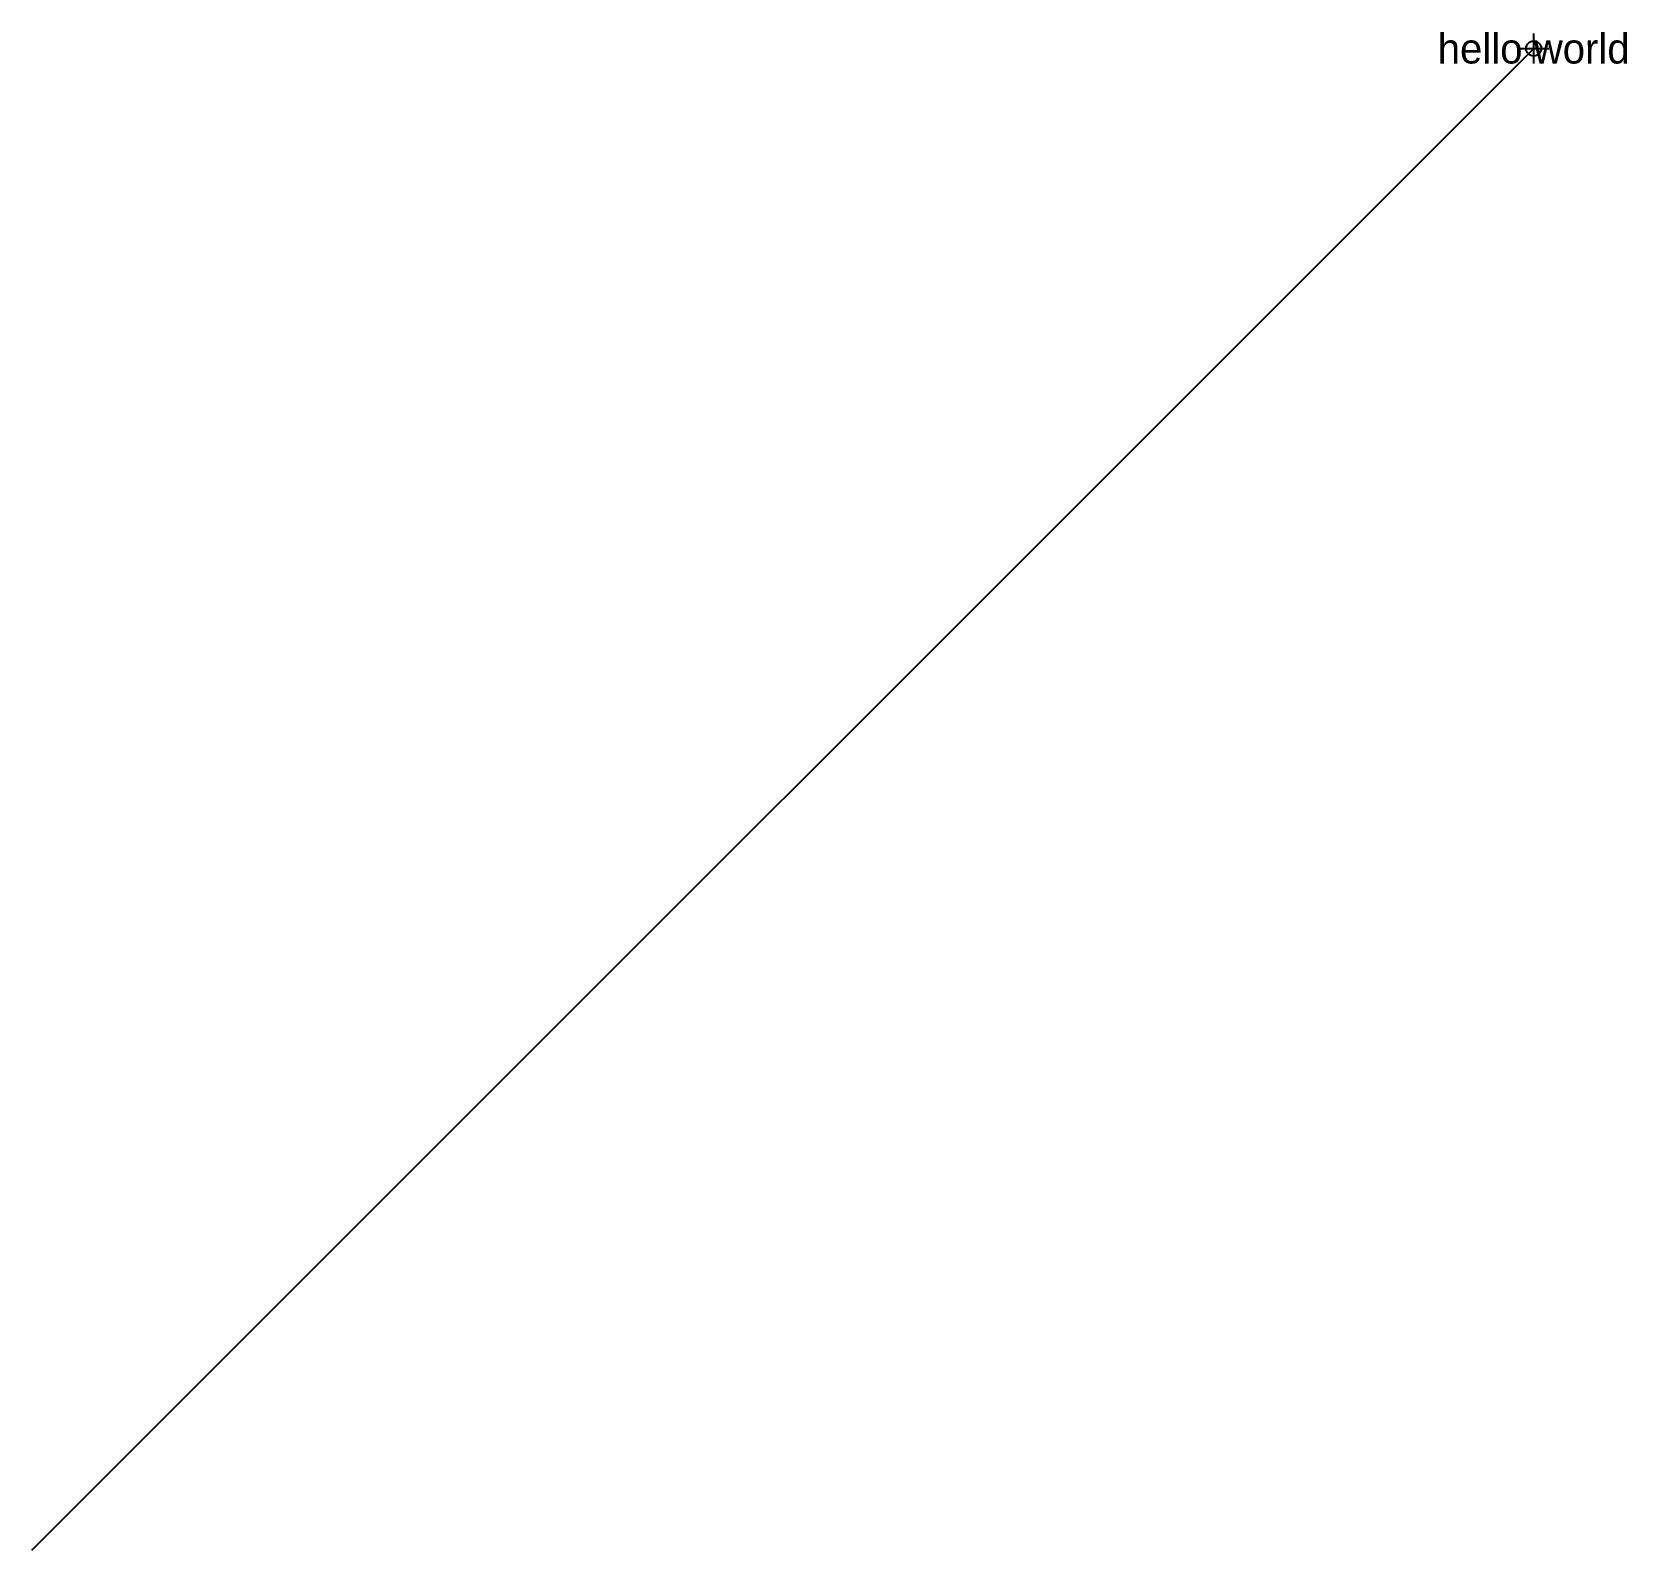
# Model space of a CAD drawing. Extents: x 0 to 106, y 0 to 101.
import ezdxf
from ezdxf.enums import TextEntityAlignment as Align

# ---------------------------------------------------------------- set-up
doc = ezdxf.new("R2010")
doc.units = 0
doc.header["$PDMODE"] = 34
doc.layers.get('0').update_dxf_attribs({"linetype": 'CONTINUOUS'})

msp = doc.modelspace()

# ---------------------------------------------------------------- linework, layer by layer
msp.add_line((0, 0), (100, 100))
msp.add_point((100, 100))

# ---------------------------------------------------------------- texts
msp.add_text('hello world', height=2).set_placement((100, 100), align=Align.MIDDLE_CENTER)

doc.saveas('drawing.dxf')
